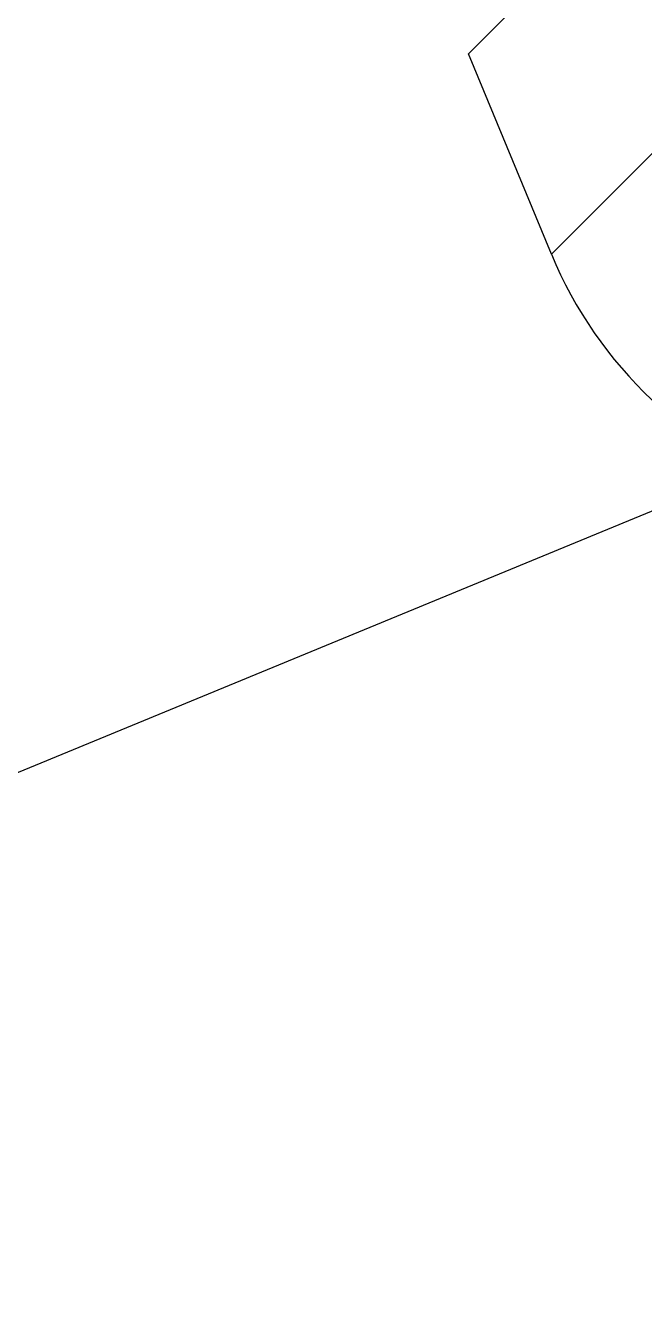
# Model space of a CAD drawing. Extents: x -59 to 146, y -79 to 32.
# Drawn here: x -30.75 to -26.48, y 16.13 to 24.9 of the extents above; entities that cross this region are included whole.
import ezdxf

# ---------------------------------------------------------------- set-up
doc = ezdxf.new("R2010")
doc.units = 0
doc.layers.get('0').update_dxf_attribs({"linetype": 'CONTINUOUS'})

msp = doc.modelspace()

# ---------------------------------------------------------------- linework, layer by layer
at = {"color": 7, "linetype": 'CONTINUOUS'}
for p, q in [((-27.698, 24.7032), (-24.7032, 27.698)), ((-23.3211, 27.1255), (-27.1255, 23.3211)), ((-27.1255, 23.3211), (-27.698, 24.7032)), ((-47.9349, 12.6854), (-25.7444, 21.8345))]:
    msp.add_line(p, q, dxfattribs=at)
msp.add_circle((0, 0), 29.1176, dxfattribs=at)
for centre, radius, start, end in [((0, 0), 30, 141.82667, 128.17333), ((-24.4354, 24.4354), 2.9118, 202.5, 250.89299)]:
    msp.add_arc(centre, radius, start, end, dxfattribs=at)

doc.saveas('drawing.dxf')
